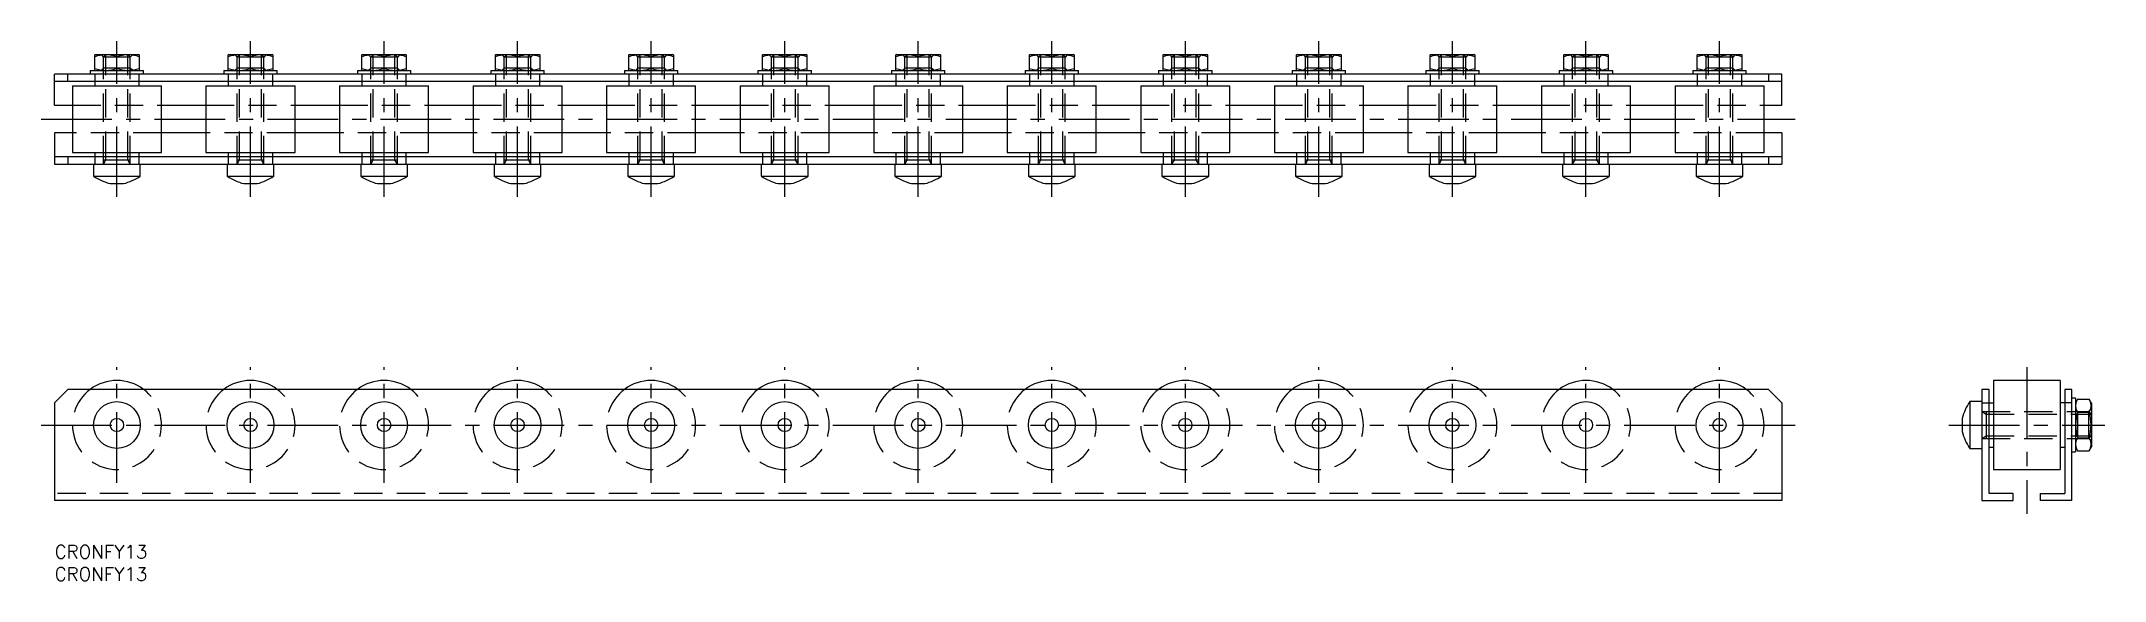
# Model space of a CAD drawing. Extents: x -3 to 461, y -8 to 113.
import ezdxf

# ---------------------------------------------------------------- set-up
doc = ezdxf.new("R2010")
doc.units = 0
doc.header["$LTSCALE"] = 0.5
doc.linetypes.add('CENTER', pattern=[50.8, 31.75, -6.35, 6.35, -6.35])
doc.linetypes.add('DASHED', pattern=[19.05, 12.7, -6.35])
for name, color, linetype in [('MSM_CENTER', 1, 'CENTER'), ('MSM_CONTINUOUS', 7, 'CONTINUOUS'), ('MSM_DASHED', 4, 'DASHED'), ('MSM_PART_NUMBER', 7, 'CONTINUOUS')]:
    doc.layers.add(name, color=color, linetype=linetype)
doc.styles.get("Standard").update_dxf_attribs({"font": 'txt.shx', "height": 3, "bigfont": 'bigfont.shx'})

# ---------------------------------------------------------------- blocks, each defined once
blk = doc.blocks.new('*U28')
at = {"layer": 'MSM_PART_NUMBER'}
blk.add_text('CRONFY13', height=3, dxfattribs=at).set_placement((0, -3))
blk = doc.blocks.new('*U29')
at = {"layer": 'MSM_PART_NUMBER'}
blk.add_text('CRONFY13', height=3, dxfattribs=at).set_placement((0, -8))

msp = doc.modelspace()

# ---------------------------------------------------------------- linework, layer by layer
at = {"layer": 'MSM_CENTER'}
for p, q in [((14, 78.24), (14, 113.24)), ((44, 78.24), (44, 113.24)), ((74, 78.24), (74, 113.24)), ((104, 78.24), (104, 113.24)), ((134, 78.24), (134, 113.24)), ((164, 78.24), (164, 113.24)), ((194, 78.24), (194, 113.24)), ((224, 78.24), (224, 113.24)), ((254, 78.24), (254, 113.24)), ((284, 78.24), (284, 113.24)), ((314, 78.24), (314, 113.24)), ((344, 78.24), (344, 113.24)), ((374, 78.24), (374, 113.24)), ((-3, 95.74), (391, 95.74)), ((14, 14), (14, 40)), ((44, 14), (44, 40)), ((74, 14), (74, 40)), ((104, 14), (104, 40)), ((134, 14), (134, 40)), ((164, 14), (164, 40)), ((194, 14), (194, 40)), ((224, 14), (224, 40)), ((254, 14), (254, 40)), ((284, 14), (284, 40)), ((314, 14), (314, 40)), ((344, 14), (344, 40)), ((374, 14), (374, 40)), ((443.03, 40), (443.03, 7)), ((-3, 27), (391, 27)), ((425.53, 27), (460.53, 27))]:
    msp.add_line(p, q, dxfattribs=at)
at = {"layer": 'MSM_CONTINUOUS'}
for p, q in [((8, 106.64), (8, 105.84)), ((8, 106.64), (20, 106.64)), ((9.1, 110.24), (9, 110.18)), ((9, 106.7), (9, 110.18)), ((9, 106.7), (9.1, 106.64)), ((9.1, 110.24), (18.9, 110.24)), ((14, 107.14), (14, 109.73)), ((19, 110.18), (18.9, 110.24)), ((18.9, 106.64), (19, 106.7)), ((19, 110.18), (19, 106.7)), ((20, 105.84), (20, 106.64)), ((38, 106.64), (38, 105.84)), ((38, 106.64), (50, 106.64)), ((39.1, 110.24), (39, 110.18)), ((39, 106.7), (39, 110.18)), ((39, 106.7), (39.1, 106.64)), ((39.1, 110.24), (48.9, 110.24)), ((44, 107.14), (44, 109.73)), ((49, 110.18), (48.9, 110.24)), ((48.9, 106.64), (49, 106.7)), ((49, 110.18), (49, 106.7)), ((50, 105.84), (50, 106.64)), ((68, 106.64), (68, 105.84)), ((68, 106.64), (80, 106.64)), ((69.1, 110.24), (69, 110.18)), ((69, 106.7), (69, 110.18)), ((69, 106.7), (69.1, 106.64)), ((69.1, 110.24), (78.9, 110.24)), ((74, 107.14), (74, 109.73)), ((79, 110.18), (78.9, 110.24)), ((78.9, 106.64), (79, 106.7)), ((79, 110.18), (79, 106.7)), ((80, 105.84), (80, 106.64)), ((98, 106.64), (98, 105.84)), ((98, 106.64), (110, 106.64)), ((99.1, 110.24), (99, 110.18)), ((99, 106.7), (99, 110.18)), ((99, 106.7), (99.1, 106.64)), ((99.1, 110.24), (108.9, 110.24)), ((104, 107.14), (104, 109.73)), ((109, 110.18), (108.9, 110.24)), ((108.9, 106.64), (109, 106.7)), ((109, 110.18), (109, 106.7)), ((110, 105.84), (110, 106.64)), ((128, 106.64), (128, 105.84)), ((128, 106.64), (140, 106.64)), ((129.1, 110.24), (129, 110.18)), ((129, 106.7), (129, 110.18)), ((129, 106.7), (129.1, 106.64)), ((129.1, 110.24), (138.9, 110.24)), ((134, 107.14), (134, 109.73)), ((139, 110.18), (138.9, 110.24)), ((138.9, 106.64), (139, 106.7)), ((139, 110.18), (139, 106.7)), ((140, 105.84), (140, 106.64)), ((158, 106.64), (158, 105.84)), ((158, 106.64), (170, 106.64)), ((159.1, 110.24), (159, 110.18)), ((159, 106.7), (159, 110.18)), ((159, 106.7), (159.1, 106.64)), ((159.1, 110.24), (168.9, 110.24)), ((164, 107.14), (164, 109.73)), ((169, 110.18), (168.9, 110.24)), ((168.9, 106.64), (169, 106.7)), ((169, 110.18), (169, 106.7)), ((170, 105.84), (170, 106.64)), ((188, 106.64), (188, 105.84)), ((188, 106.64), (200, 106.64)), ((189.1, 110.24), (189, 110.18)), ((189, 106.7), (189, 110.18)), ((189, 106.7), (189.1, 106.64)), ((189.1, 110.24), (198.9, 110.24)), ((194, 107.14), (194, 109.73)), ((199, 110.18), (198.9, 110.24)), ((198.9, 106.64), (199, 106.7)), ((199, 110.18), (199, 106.7)), ((200, 105.84), (200, 106.64)), ((218, 106.64), (218, 105.84)), ((218, 106.64), (230, 106.64)), ((219.1, 110.24), (219, 110.18)), ((219, 106.7), (219, 110.18)), ((219, 106.7), (219.1, 106.64)), ((219.1, 110.24), (228.9, 110.24)), ((224, 107.14), (224, 109.73)), ((229, 110.18), (228.9, 110.24)), ((228.9, 106.64), (229, 106.7)), ((229, 110.18), (229, 106.7)), ((230, 105.84), (230, 106.64)), ((248, 106.64), (248, 105.84)), ((248, 106.64), (260, 106.64)), ((249.1, 110.24), (249, 110.18)), ((249, 106.7), (249, 110.18)), ((249, 106.7), (249.1, 106.64)), ((249.1, 110.24), (258.9, 110.24)), ((254, 107.14), (254, 109.73)), ((259, 110.18), (258.9, 110.24)), ((258.9, 106.64), (259, 106.7)), ((259, 110.18), (259, 106.7)), ((260, 105.84), (260, 106.64)), ((278, 106.64), (278, 105.84)), ((278, 106.64), (290, 106.64)), ((279.1, 110.24), (279, 110.18)), ((279, 106.7), (279, 110.18)), ((279, 106.7), (279.1, 106.64)), ((279.1, 110.24), (288.9, 110.24)), ((284, 107.14), (284, 109.73)), ((289, 110.18), (288.9, 110.24)), ((288.9, 106.64), (289, 106.7)), ((289, 110.18), (289, 106.7)), ((290, 105.84), (290, 106.64)), ((308, 106.64), (308, 105.84)), ((308, 106.64), (320, 106.64)), ((309.1, 110.24), (309, 110.18)), ((309, 106.7), (309, 110.18)), ((309, 106.7), (309.1, 106.64)), ((309.1, 110.24), (318.9, 110.24)), ((314, 107.14), (314, 109.73)), ((319, 110.18), (318.9, 110.24)), ((318.9, 106.64), (319, 106.7)), ((319, 110.18), (319, 106.7)), ((320, 105.84), (320, 106.64)), ((338, 106.64), (338, 105.84)), ((338, 106.64), (350, 106.64)), ((339.1, 110.24), (339, 110.18)), ((339, 106.7), (339, 110.18)), ((339, 106.7), (339.1, 106.64)), ((339.1, 110.24), (348.9, 110.24)), ((344, 107.14), (344, 109.73)), ((349, 110.18), (348.9, 110.24)), ((348.9, 106.64), (349, 106.7)), ((349, 110.18), (349, 106.7)), ((350, 105.84), (350, 106.64)), ((368, 106.64), (368, 105.84)), ((368, 106.64), (380, 106.64)), ((369.1, 110.24), (369, 110.18)), ((369, 106.7), (369, 110.18)), ((369, 106.7), (369.1, 106.64)), ((369.1, 110.24), (378.9, 110.24)), ((374, 107.14), (374, 109.73)), ((379, 110.18), (378.9, 110.24)), ((378.9, 106.64), (379, 106.7)), ((379, 110.18), (379, 106.7)), ((380, 105.84), (380, 106.64)), ((0, 98.84), (0, 105.84)), ((388, 105.84), (0, 105.84)), ((0, 104.24), (388, 104.24)), ((3, 104.24), (3, 105.84)), ((4, 103.24), (4, 88.24)), ((4, 103.24), (24, 103.24)), ((9, 104.24), (9, 103.24)), ((19, 103.24), (19, 104.24)), ((24, 88.24), (24, 103.24)), ((34, 103.24), (34, 88.24)), ((34, 103.24), (54, 103.24)), ((39, 104.24), (39, 103.24)), ((49, 103.24), (49, 104.24)), ((54, 88.24), (54, 103.24)), ((64, 103.24), (64, 88.24)), ((64, 103.24), (84, 103.24)), ((69, 104.24), (69, 103.24)), ((79, 103.24), (79, 104.24)), ((84, 88.24), (84, 103.24)), ((94, 103.24), (94, 88.24)), ((94, 103.24), (114, 103.24)), ((99, 104.24), (99, 103.24)), ((109, 103.24), (109, 104.24)), ((114, 88.24), (114, 103.24)), ((124, 103.24), (124, 88.24)), ((124, 103.24), (144, 103.24)), ((129, 104.24), (129, 103.24)), ((139, 103.24), (139, 104.24)), ((144, 88.24), (144, 103.24)), ((154, 103.24), (154, 88.24)), ((154, 103.24), (174, 103.24)), ((159, 104.24), (159, 103.24)), ((169, 103.24), (169, 104.24)), ((174, 88.24), (174, 103.24)), ((184, 103.24), (184, 88.24)), ((184, 103.24), (204, 103.24)), ((189, 104.24), (189, 103.24)), ((199, 103.24), (199, 104.24)), ((204, 88.24), (204, 103.24)), ((214, 103.24), (214, 88.24)), ((214, 103.24), (234, 103.24)), ((219, 104.24), (219, 103.24)), ((229, 103.24), (229, 104.24)), ((234, 88.24), (234, 103.24)), ((244, 103.24), (244, 88.24)), ((244, 103.24), (264, 103.24)), ((249, 104.24), (249, 103.24)), ((259, 103.24), (259, 104.24)), ((264, 88.24), (264, 103.24)), ((274, 103.24), (274, 88.24)), ((274, 103.24), (294, 103.24)), ((279, 104.24), (279, 103.24)), ((289, 103.24), (289, 104.24)), ((294, 88.24), (294, 103.24)), ((304, 103.24), (304, 88.24)), ((304, 103.24), (324, 103.24)), ((309, 104.24), (309, 103.24)), ((319, 103.24), (319, 104.24)), ((324, 88.24), (324, 103.24)), ((334, 103.24), (334, 88.24)), ((334, 103.24), (354, 103.24)), ((339, 104.24), (339, 103.24)), ((349, 103.24), (349, 104.24)), ((354, 88.24), (354, 103.24)), ((364, 103.24), (364, 88.24)), ((364, 103.24), (384, 103.24)), ((369, 104.24), (369, 103.24)), ((379, 103.24), (379, 104.24)), ((384, 88.24), (384, 103.24)), ((385, 105.84), (385, 104.24)), ((388, 98.84), (388, 105.84)), ((0, 98.84), (4, 98.84)), ((24, 98.84), (34, 98.84)), ((54, 98.84), (64, 98.84)), ((84, 98.84), (94, 98.84)), ((114, 98.84), (124, 98.84)), ((144, 98.84), (154, 98.84)), ((174, 98.84), (184, 98.84)), ((204, 98.84), (214, 98.84)), ((234, 98.84), (244, 98.84)), ((264, 98.84), (274, 98.84)), ((294, 98.84), (304, 98.84)), ((324, 98.84), (334, 98.84)), ((354, 98.84), (364, 98.84)), ((384, 98.84), (388, 98.84)), ((0, 92.64), (0, 85.64)), ((4, 92.64), (0, 92.64)), ((4, 88.24), (24, 88.24)), ((9, 88.24), (9, 87.24)), ((19, 87.24), (19, 88.24)), ((34, 92.64), (24, 92.64)), ((34, 88.24), (54, 88.24)), ((39, 88.24), (39, 87.24)), ((49, 87.24), (49, 88.24)), ((64, 92.64), (54, 92.64)), ((64, 88.24), (84, 88.24)), ((69, 88.24), (69, 87.24)), ((79, 87.24), (79, 88.24)), ((94, 92.64), (84, 92.64)), ((94, 88.24), (114, 88.24)), ((99, 88.24), (99, 87.24)), ((109, 87.24), (109, 88.24)), ((124, 92.64), (114, 92.64)), ((124, 88.24), (144, 88.24)), ((129, 88.24), (129, 87.24)), ((139, 87.24), (139, 88.24)), ((154, 92.64), (144, 92.64)), ((154, 88.24), (174, 88.24)), ((159, 88.24), (159, 87.24)), ((169, 87.24), (169, 88.24)), ((184, 92.64), (174, 92.64)), ((184, 88.24), (204, 88.24)), ((189, 88.24), (189, 87.24)), ((199, 87.24), (199, 88.24)), ((214, 92.64), (204, 92.64)), ((214, 88.24), (234, 88.24)), ((219, 88.24), (219, 87.24)), ((229, 87.24), (229, 88.24)), ((244, 92.64), (234, 92.64)), ((244, 88.24), (264, 88.24)), ((249, 88.24), (249, 87.24)), ((259, 87.24), (259, 88.24)), ((274, 92.64), (264, 92.64)), ((274, 88.24), (294, 88.24)), ((279, 88.24), (279, 87.24)), ((289, 87.24), (289, 88.24)), ((304, 92.64), (294, 92.64)), ((304, 88.24), (324, 88.24)), ((309, 88.24), (309, 87.24)), ((319, 87.24), (319, 88.24)), ((334, 92.64), (324, 92.64)), ((334, 88.24), (354, 88.24)), ((339, 88.24), (339, 87.24)), ((349, 87.24), (349, 88.24)), ((364, 92.64), (354, 92.64)), ((364, 88.24), (384, 88.24)), ((369, 88.24), (369, 87.24)), ((379, 87.24), (379, 88.24)), ((388, 92.64), (384, 92.64)), ((388, 92.64), (388, 85.64)), ((388, 87.24), (0, 87.24)), ((0, 85.64), (388, 85.64)), ((3, 87.24), (3, 85.64)), ((8.75, 85.64), (8.75, 82.93)), ((19.25, 82.93), (19.25, 85.64)), ((38.75, 85.64), (38.75, 82.93)), ((49.25, 82.93), (49.25, 85.64)), ((68.75, 85.64), (68.75, 82.93)), ((79.25, 82.93), (79.25, 85.64)), ((98.75, 85.64), (98.75, 82.93)), ((109.25, 82.93), (109.25, 85.64)), ((128.75, 85.64), (128.75, 82.93)), ((139.25, 82.93), (139.25, 85.64)), ((158.75, 85.64), (158.75, 82.93)), ((169.25, 82.93), (169.25, 85.64)), ((188.75, 85.64), (188.75, 82.93)), ((199.25, 82.93), (199.25, 85.64)), ((218.75, 85.64), (218.75, 82.93)), ((229.25, 82.93), (229.25, 85.64)), ((248.75, 85.64), (248.75, 82.93)), ((259.25, 82.93), (259.25, 85.64)), ((278.75, 85.64), (278.75, 82.93)), ((289.25, 82.93), (289.25, 85.64)), ((308.75, 85.64), (308.75, 82.93)), ((319.25, 82.93), (319.25, 85.64)), ((338.75, 85.64), (338.75, 82.93)), ((349.25, 82.93), (349.25, 85.64)), ((368.75, 85.64), (368.75, 82.93)), ((379.25, 82.93), (379.25, 85.64)), ((385, 87.24), (385, 85.64)), ((8.75, 82.93), (19.25, 82.93)), ((12.51, 81.24), (15.49, 81.24)), ((38.75, 82.93), (49.25, 82.93)), ((42.51, 81.24), (45.49, 81.24)), ((68.75, 82.93), (79.25, 82.93)), ((72.51, 81.24), (75.49, 81.24)), ((98.75, 82.93), (109.25, 82.93)), ((102.51, 81.24), (105.49, 81.24)), ((128.75, 82.93), (139.25, 82.93)), ((132.51, 81.24), (135.49, 81.24)), ((158.75, 82.93), (169.25, 82.93)), ((162.51, 81.24), (165.49, 81.24)), ((188.75, 82.93), (199.25, 82.93)), ((192.51, 81.24), (195.49, 81.24)), ((218.75, 82.93), (229.25, 82.93)), ((222.51, 81.24), (225.49, 81.24)), ((248.75, 82.93), (259.25, 82.93)), ((252.51, 81.24), (255.49, 81.24)), ((278.75, 82.93), (289.25, 82.93)), ((282.51, 81.24), (285.49, 81.24)), ((308.75, 82.93), (319.25, 82.93)), ((312.51, 81.24), (315.49, 81.24)), ((338.75, 82.93), (349.25, 82.93)), ((342.51, 81.24), (345.49, 81.24)), ((368.75, 82.93), (379.25, 82.93)), ((372.51, 81.24), (375.49, 81.24)), ((0, 32), (3, 35)), ((385, 35), (3, 35)), ((385, 35), (388, 32)), ((434.53, 35), (432.93, 35)), ((432.93, 35), (432.93, 10)), ((434.53, 11.6), (434.53, 35)), ((435.53, 37), (435.53, 17)), ((450.53, 37), (435.53, 37)), ((450.53, 37), (450.53, 17)), ((451.53, 35), (451.53, 11.6)), ((453.13, 35), (451.53, 35)), ((453.13, 10), (453.13, 35)), ((453.93, 33), (453.13, 33)), ((453.93, 33), (453.93, 21)), ((454.43, 32.77), (453.93, 31.9)), ((454.43, 32.77), (457.02, 32.77)), ((457.53, 31.9), (457.02, 32.77)), ((0, 32), (0, 10)), ((388, 32), (388, 10)), ((428.53, 28.49), (428.53, 25.51)), ((430.22, 32.25), (430.22, 21.75)), ((432.93, 32.25), (430.22, 32.25)), ((432.93, 32), (435.53, 32)), ((453.13, 32), (450.53, 32)), ((454.43, 29.89), (457.02, 29.89)), ((457.53, 31.9), (457.53, 22.1)), ((454.43, 24.11), (457.02, 24.11)), ((430.22, 21.75), (432.93, 21.75)), ((434.53, 22), (435.53, 22)), ((450.53, 22), (451.53, 22)), ((453.13, 21), (453.93, 21)), ((453.93, 22.1), (454.43, 21.23)), ((454.43, 21.23), (457.02, 21.23)), ((457.02, 21.23), (457.53, 22.1)), ((435.53, 17), (450.53, 17)), ((388, 10), (0, 10)), ((432.93, 10), (439.93, 10)), ((439.93, 11.6), (434.53, 11.6)), ((439.93, 10), (439.93, 11.6)), ((446.13, 11.6), (451.53, 11.6)), ((446.13, 10), (446.13, 11.6)), ((453.13, 10), (446.13, 10))]:
    msp.add_line(p, q, dxfattribs=at)
for centre, radius in [((14, 27), 5.25), ((14, 27), 1.49), ((44, 27), 5.25), ((44, 27), 1.49), ((74, 27), 5.25), ((74, 27), 1.49), ((104, 27), 5.25), ((104, 27), 1.49), ((134, 27), 5.25), ((134, 27), 1.49), ((164, 27), 5.25), ((164, 27), 1.49), ((194, 27), 5.25), ((194, 27), 1.49), ((224, 27), 5.25), ((224, 27), 1.49), ((254, 27), 5.25), ((254, 27), 1.49), ((284, 27), 5.25), ((284, 27), 1.49), ((314, 27), 5.25), ((314, 27), 1.49), ((344, 27), 5.25), ((344, 27), 1.49), ((374, 27), 5.25), ((374, 27), 1.49)]:
    msp.add_circle(centre, radius, dxfattribs=at)
for centre, radius, start, end in [((11.5, 102.81), 7.37, 70.1592, 109.8408), ((11.5, 114.07), 7.37, 250.1592, 289.8408), ((16.5, 102.81), 7.37, 70.1592, 109.8408), ((16.5, 114.07), 7.37, 250.1592, 289.8408), ((41.5, 102.81), 7.37, 70.1592, 109.8408), ((41.5, 114.07), 7.37, 250.1592, 289.8408), ((46.5, 102.81), 7.37, 70.1592, 109.8408), ((46.5, 114.07), 7.37, 250.1592, 289.8408), ((71.5, 102.81), 7.37, 70.1592, 109.8408), ((71.5, 114.07), 7.37, 250.1592, 289.8408), ((76.5, 102.81), 7.37, 70.1592, 109.8408), ((76.5, 114.07), 7.37, 250.1592, 289.8408), ((101.5, 102.81), 7.37, 70.1592, 109.8408), ((101.5, 114.07), 7.37, 250.1592, 289.8408), ((106.5, 102.81), 7.37, 70.1592, 109.8408), ((106.5, 114.07), 7.37, 250.1592, 289.8408), ((131.5, 102.81), 7.37, 70.1592, 109.8408), ((131.5, 114.07), 7.37, 250.1592, 289.8408), ((136.5, 102.81), 7.37, 70.1592, 109.8408), ((136.5, 114.07), 7.37, 250.1592, 289.8408), ((161.5, 102.81), 7.37, 70.1592, 109.8408), ((161.5, 114.07), 7.37, 250.1592, 289.8408), ((166.5, 102.81), 7.37, 70.1592, 109.8408), ((166.5, 114.07), 7.37, 250.1592, 289.8408), ((191.5, 102.81), 7.37, 70.1592, 109.8408), ((191.5, 114.07), 7.37, 250.1592, 289.8408), ((196.5, 102.81), 7.37, 70.1592, 109.8408), ((196.5, 114.07), 7.37, 250.1592, 289.8408), ((221.5, 102.81), 7.37, 70.1592, 109.8408), ((221.5, 114.07), 7.37, 250.1592, 289.8408), ((226.5, 102.81), 7.37, 70.1592, 109.8408), ((226.5, 114.07), 7.37, 250.1592, 289.8408), ((251.5, 102.81), 7.37, 70.1592, 109.8408), ((251.5, 114.07), 7.37, 250.1592, 289.8408), ((256.5, 102.81), 7.37, 70.1592, 109.8408), ((256.5, 114.07), 7.37, 250.1592, 289.8408), ((281.5, 102.81), 7.37, 70.1592, 109.8408), ((281.5, 114.07), 7.37, 250.1592, 289.8408), ((286.5, 102.81), 7.37, 70.1592, 109.8408), ((286.5, 114.07), 7.37, 250.1592, 289.8408), ((311.5, 102.81), 7.37, 70.1592, 109.8408), ((311.5, 114.07), 7.37, 250.1592, 289.8408), ((316.5, 102.81), 7.37, 70.1592, 109.8408), ((316.5, 114.07), 7.37, 250.1592, 289.8408), ((341.5, 102.81), 7.37, 70.1592, 109.8408), ((341.5, 114.07), 7.37, 250.1592, 289.8408), ((346.5, 102.81), 7.37, 70.1592, 109.8408), ((346.5, 114.07), 7.37, 250.1592, 289.8408), ((371.5, 102.81), 7.37, 70.1592, 109.8408), ((371.5, 114.07), 7.37, 250.1592, 289.8408), ((376.5, 102.81), 7.37, 70.1592, 109.8408), ((376.5, 114.07), 7.37, 250.1592, 289.8408), ((15.54, 92.97), 12.12, 235.9445, 255.5214), ((12.46, 92.97), 12.12, 284.4786, 304.0555), ((45.54, 92.97), 12.12, 235.9445, 255.5214), ((42.46, 92.97), 12.12, 284.4786, 304.0555), ((75.54, 92.97), 12.12, 235.9445, 255.5214), ((72.46, 92.97), 12.12, 284.4786, 304.0555), ((105.54, 92.97), 12.12, 235.9445, 255.5214), ((102.46, 92.97), 12.12, 284.4786, 304.0555), ((135.54, 92.97), 12.12, 235.9445, 255.5214), ((132.46, 92.97), 12.12, 284.4786, 304.0555), ((165.54, 92.97), 12.12, 235.9445, 255.5214), ((162.46, 92.97), 12.12, 284.4786, 304.0555), ((195.54, 92.97), 12.12, 235.9445, 255.5214), ((192.46, 92.97), 12.12, 284.4786, 304.0555), ((225.54, 92.97), 12.12, 235.9445, 255.5214), ((222.46, 92.97), 12.12, 284.4786, 304.0555), ((255.54, 92.97), 12.12, 235.9445, 255.5214), ((252.46, 92.97), 12.12, 284.4786, 304.0555), ((285.54, 92.97), 12.12, 235.9445, 255.5214), ((282.46, 92.97), 12.12, 284.4786, 304.0555), ((315.54, 92.97), 12.12, 235.9445, 255.5214), ((312.46, 92.97), 12.12, 284.4786, 304.0555), ((345.54, 92.97), 12.12, 235.9445, 255.5214), ((342.46, 92.97), 12.12, 284.4786, 304.0555), ((375.54, 92.97), 12.12, 235.9445, 255.5214), ((372.46, 92.97), 12.12, 284.4786, 304.0555), ((14, 27), 10, 53.1301, 126.8699), ((44, 27), 10, 53.1301, 126.8699), ((74, 27), 10, 53.1301, 126.8699), ((104, 27), 10, 53.1301, 126.8699), ((134, 27), 10, 53.1301, 126.8699), ((164, 27), 10, 53.1301, 126.8699), ((194, 27), 10, 53.1301, 126.8699), ((224, 27), 10, 53.1301, 126.8699), ((254, 27), 10, 53.1301, 126.8699), ((284, 27), 10, 53.1301, 126.8699), ((314, 27), 10, 53.1301, 126.8699), ((344, 27), 10, 53.1301, 126.8699), ((374, 27), 10, 53.1301, 126.8699), ((440.26, 25.46), 12.12, 145.9445, 165.5214), ((456.54, 31.33), 2.56, 154.3574, 214.3573), ((463.59, 27), 9.61, 162.5124, 197.4876), ((454.91, 31.33), 2.56, 325.6427, 25.6426), ((447.86, 27), 9.61, 342.5124, 17.4876), ((440.26, 28.54), 12.12, 194.4786, 214.0555), ((456.54, 22.67), 2.56, 145.6427, 205.6426), ((454.91, 22.67), 2.56, 334.3574, 34.3573)]:
    msp.add_arc(centre, radius, start, end, dxfattribs=at)
at = {"layer": 'MSM_DASHED'}
for p, q in [((10.46, 110.24), (11, 109.7)), ((10.46, 106.64), (11, 107.18)), ((11.54, 110.24), (11, 109.7)), ((17, 109.7), (11, 109.7)), ((11, 85.64), (11, 109.7)), ((17, 107.18), (11, 107.18)), ((11.54, 86.58), (11.54, 110.24)), ((16.46, 110.24), (17, 109.7)), ((16.46, 86.58), (16.46, 110.24)), ((17.54, 110.24), (17, 109.7)), ((17, 85.64), (17, 109.7)), ((17.54, 106.64), (17, 107.18)), ((40.46, 110.24), (41, 109.7)), ((40.46, 106.64), (41, 107.18)), ((41.54, 110.24), (41, 109.7)), ((47, 109.7), (41, 109.7)), ((41, 85.64), (41, 109.7)), ((47, 107.18), (41, 107.18)), ((41.54, 86.58), (41.54, 110.24)), ((46.46, 110.24), (47, 109.7)), ((46.46, 86.58), (46.46, 110.24)), ((47.54, 110.24), (47, 109.7)), ((47, 85.64), (47, 109.7)), ((47.54, 106.64), (47, 107.18)), ((70.46, 110.24), (71, 109.7)), ((70.46, 106.64), (71, 107.18)), ((71.54, 110.24), (71, 109.7)), ((77, 109.7), (71, 109.7)), ((71, 85.64), (71, 109.7)), ((77, 107.18), (71, 107.18)), ((71.54, 86.58), (71.54, 110.24)), ((76.46, 110.24), (77, 109.7)), ((76.46, 86.58), (76.46, 110.24)), ((77.54, 110.24), (77, 109.7)), ((77, 85.64), (77, 109.7)), ((77.54, 106.64), (77, 107.18)), ((100.46, 110.24), (101, 109.7)), ((100.46, 106.64), (101, 107.18)), ((101.54, 110.24), (101, 109.7)), ((107, 109.7), (101, 109.7)), ((101, 85.64), (101, 109.7)), ((107, 107.18), (101, 107.18)), ((101.54, 86.58), (101.54, 110.24)), ((106.46, 110.24), (107, 109.7)), ((106.46, 86.58), (106.46, 110.24)), ((107.54, 110.24), (107, 109.7)), ((107, 85.64), (107, 109.7)), ((107.54, 106.64), (107, 107.18)), ((130.46, 110.24), (131, 109.7)), ((130.46, 106.64), (131, 107.18)), ((131.54, 110.24), (131, 109.7)), ((137, 109.7), (131, 109.7)), ((131, 85.64), (131, 109.7)), ((137, 107.18), (131, 107.18)), ((131.54, 86.58), (131.54, 110.24)), ((136.46, 110.24), (137, 109.7)), ((136.46, 86.58), (136.46, 110.24)), ((137.54, 110.24), (137, 109.7)), ((137, 85.64), (137, 109.7)), ((137.54, 106.64), (137, 107.18)), ((160.46, 110.24), (161, 109.7)), ((160.46, 106.64), (161, 107.18)), ((161.54, 110.24), (161, 109.7)), ((167, 109.7), (161, 109.7)), ((161, 85.64), (161, 109.7)), ((167, 107.18), (161, 107.18)), ((161.54, 86.58), (161.54, 110.24)), ((166.46, 110.24), (167, 109.7)), ((166.46, 86.58), (166.46, 110.24)), ((167.54, 110.24), (167, 109.7)), ((167, 85.64), (167, 109.7)), ((167.54, 106.64), (167, 107.18)), ((190.46, 110.24), (191, 109.7)), ((190.46, 106.64), (191, 107.18)), ((191.54, 110.24), (191, 109.7)), ((197, 109.7), (191, 109.7)), ((191, 85.64), (191, 109.7)), ((197, 107.18), (191, 107.18)), ((191.54, 86.58), (191.54, 110.24)), ((196.46, 110.24), (197, 109.7)), ((196.46, 86.58), (196.46, 110.24)), ((197.54, 110.24), (197, 109.7)), ((197, 85.64), (197, 109.7)), ((197.54, 106.64), (197, 107.18)), ((220.46, 110.24), (221, 109.7)), ((220.46, 106.64), (221, 107.18)), ((221.54, 110.24), (221, 109.7)), ((227, 109.7), (221, 109.7)), ((221, 85.64), (221, 109.7)), ((227, 107.18), (221, 107.18)), ((221.54, 86.58), (221.54, 110.24)), ((226.46, 110.24), (227, 109.7)), ((226.46, 86.58), (226.46, 110.24)), ((227.54, 110.24), (227, 109.7)), ((227, 85.64), (227, 109.7)), ((227.54, 106.64), (227, 107.18)), ((250.46, 110.24), (251, 109.7)), ((250.46, 106.64), (251, 107.18)), ((251.54, 110.24), (251, 109.7)), ((257, 109.7), (251, 109.7)), ((251, 85.64), (251, 109.7)), ((257, 107.18), (251, 107.18)), ((251.54, 86.58), (251.54, 110.24)), ((256.46, 110.24), (257, 109.7)), ((256.46, 86.58), (256.46, 110.24)), ((257.54, 110.24), (257, 109.7)), ((257, 85.64), (257, 109.7)), ((257.54, 106.64), (257, 107.18)), ((280.46, 110.24), (281, 109.7)), ((280.46, 106.64), (281, 107.18)), ((281.54, 110.24), (281, 109.7)), ((287, 109.7), (281, 109.7)), ((281, 85.64), (281, 109.7)), ((287, 107.18), (281, 107.18)), ((281.54, 86.58), (281.54, 110.24)), ((286.46, 110.24), (287, 109.7)), ((286.46, 86.58), (286.46, 110.24)), ((287.54, 110.24), (287, 109.7)), ((287, 85.64), (287, 109.7)), ((287.54, 106.64), (287, 107.18)), ((310.46, 110.24), (311, 109.7)), ((310.46, 106.64), (311, 107.18)), ((311.54, 110.24), (311, 109.7)), ((317, 109.7), (311, 109.7)), ((311, 85.64), (311, 109.7)), ((317, 107.18), (311, 107.18)), ((311.54, 86.58), (311.54, 110.24)), ((316.46, 110.24), (317, 109.7)), ((316.46, 86.58), (316.46, 110.24)), ((317.54, 110.24), (317, 109.7)), ((317, 85.64), (317, 109.7)), ((317.54, 106.64), (317, 107.18)), ((340.46, 110.24), (341, 109.7)), ((340.46, 106.64), (341, 107.18)), ((341.54, 110.24), (341, 109.7)), ((347, 109.7), (341, 109.7)), ((341, 85.64), (341, 109.7)), ((347, 107.18), (341, 107.18)), ((341.54, 86.58), (341.54, 110.24)), ((346.46, 110.24), (347, 109.7)), ((346.46, 86.58), (346.46, 110.24)), ((347.54, 110.24), (347, 109.7)), ((347, 85.64), (347, 109.7)), ((347.54, 106.64), (347, 107.18)), ((370.46, 110.24), (371, 109.7)), ((370.46, 106.64), (371, 107.18)), ((371.54, 110.24), (371, 109.7)), ((377, 109.7), (371, 109.7)), ((371, 85.64), (371, 109.7)), ((377, 107.18), (371, 107.18)), ((371.54, 86.58), (371.54, 110.24)), ((376.46, 110.24), (377, 109.7)), ((376.46, 86.58), (376.46, 110.24)), ((377.54, 110.24), (377, 109.7)), ((377, 85.64), (377, 109.7)), ((377.54, 106.64), (377, 107.18)), ((9, 105.84), (9, 104.24)), ((19, 104.24), (19, 105.84)), ((39, 105.84), (39, 104.24)), ((49, 104.24), (49, 105.84)), ((69, 105.84), (69, 104.24)), ((79, 104.24), (79, 105.84)), ((99, 105.84), (99, 104.24)), ((109, 104.24), (109, 105.84)), ((129, 105.84), (129, 104.24)), ((139, 104.24), (139, 105.84)), ((159, 105.84), (159, 104.24)), ((169, 104.24), (169, 105.84)), ((189, 105.84), (189, 104.24)), ((199, 104.24), (199, 105.84)), ((219, 105.84), (219, 104.24)), ((229, 104.24), (229, 105.84)), ((249, 105.84), (249, 104.24)), ((259, 104.24), (259, 105.84)), ((279, 105.84), (279, 104.24)), ((289, 104.24), (289, 105.84)), ((309, 105.84), (309, 104.24)), ((319, 104.24), (319, 105.84)), ((339, 105.84), (339, 104.24)), ((349, 104.24), (349, 105.84)), ((369, 105.84), (369, 104.24)), ((379, 104.24), (379, 105.84)), ((4, 98.84), (24, 98.84)), ((34, 98.84), (54, 98.84)), ((64, 98.84), (84, 98.84)), ((94, 98.84), (114, 98.84)), ((124, 98.84), (144, 98.84)), ((154, 98.84), (174, 98.84)), ((184, 98.84), (204, 98.84)), ((214, 98.84), (234, 98.84)), ((244, 98.84), (264, 98.84)), ((274, 98.84), (294, 98.84)), ((304, 98.84), (324, 98.84)), ((334, 98.84), (354, 98.84)), ((364, 98.84), (384, 98.84)), ((24, 92.64), (4, 92.64)), ((54, 92.64), (34, 92.64)), ((84, 92.64), (64, 92.64)), ((114, 92.64), (94, 92.64)), ((144, 92.64), (124, 92.64)), ((174, 92.64), (154, 92.64)), ((204, 92.64), (184, 92.64)), ((234, 92.64), (214, 92.64)), ((264, 92.64), (244, 92.64)), ((294, 92.64), (274, 92.64)), ((324, 92.64), (304, 92.64)), ((354, 92.64), (334, 92.64)), ((384, 92.64), (364, 92.64)), ((9, 87.24), (9, 85.64)), ((11, 86.58), (17, 86.58)), ((11, 85.64), (11.54, 86.58)), ((17, 85.64), (16.46, 86.58)), ((19, 85.64), (19, 87.24)), ((39, 87.24), (39, 85.64)), ((41, 86.58), (47, 86.58)), ((41, 85.64), (41.54, 86.58)), ((47, 85.64), (46.46, 86.58)), ((49, 85.64), (49, 87.24)), ((69, 87.24), (69, 85.64)), ((71, 86.58), (77, 86.58)), ((71, 85.64), (71.54, 86.58)), ((77, 85.64), (76.46, 86.58)), ((79, 85.64), (79, 87.24)), ((99, 87.24), (99, 85.64)), ((101, 86.58), (107, 86.58)), ((101, 85.64), (101.54, 86.58)), ((107, 85.64), (106.46, 86.58)), ((109, 85.64), (109, 87.24)), ((129, 87.24), (129, 85.64)), ((131, 86.58), (137, 86.58)), ((131, 85.64), (131.54, 86.58)), ((137, 85.64), (136.46, 86.58)), ((139, 85.64), (139, 87.24)), ((159, 87.24), (159, 85.64)), ((161, 86.58), (167, 86.58)), ((161, 85.64), (161.54, 86.58)), ((167, 85.64), (166.46, 86.58)), ((169, 85.64), (169, 87.24)), ((189, 87.24), (189, 85.64)), ((191, 86.58), (197, 86.58)), ((191, 85.64), (191.54, 86.58)), ((197, 85.64), (196.46, 86.58)), ((199, 85.64), (199, 87.24)), ((219, 87.24), (219, 85.64)), ((221, 86.58), (227, 86.58)), ((221, 85.64), (221.54, 86.58)), ((227, 85.64), (226.46, 86.58)), ((229, 85.64), (229, 87.24)), ((249, 87.24), (249, 85.64)), ((251, 86.58), (257, 86.58)), ((251, 85.64), (251.54, 86.58)), ((257, 85.64), (256.46, 86.58)), ((259, 85.64), (259, 87.24)), ((279, 87.24), (279, 85.64)), ((281, 86.58), (287, 86.58)), ((281, 85.64), (281.54, 86.58)), ((287, 85.64), (286.46, 86.58)), ((289, 85.64), (289, 87.24)), ((309, 87.24), (309, 85.64)), ((311, 86.58), (317, 86.58)), ((311, 85.64), (311.54, 86.58)), ((317, 85.64), (316.46, 86.58)), ((319, 85.64), (319, 87.24)), ((339, 87.24), (339, 85.64)), ((341, 86.58), (347, 86.58)), ((341, 85.64), (341.54, 86.58)), ((347, 85.64), (346.46, 86.58)), ((349, 85.64), (349, 87.24)), ((369, 87.24), (369, 85.64)), ((371, 86.58), (377, 86.58)), ((371, 85.64), (371.54, 86.58)), ((377, 85.64), (376.46, 86.58)), ((379, 85.64), (379, 87.24)), ((432.93, 30), (456.99, 30)), ((432.93, 30), (433.86, 29.46)), ((433.86, 30), (433.86, 24)), ((433.86, 29.46), (457.53, 29.46)), ((453.93, 30.54), (454.47, 30)), ((454.47, 24), (454.47, 30)), ((457.53, 30.54), (456.99, 30)), ((456.99, 24), (456.99, 30)), ((457.53, 29.46), (456.99, 30)), ((432.93, 24), (433.86, 24.54)), ((432.93, 24), (456.99, 24)), ((433.86, 24.54), (457.53, 24.54)), ((453.93, 23.46), (454.47, 24)), ((457.53, 24.54), (456.99, 24)), ((457.53, 23.46), (456.99, 24)), ((388, 11.6), (0, 11.6))]:
    msp.add_line(p, q, dxfattribs=at)
for centre in [(14, 27), (44, 27), (74, 27), (104, 27), (134, 27), (164, 27), (194, 27), (224, 27), (254, 27), (284, 27), (314, 27), (344, 27), (374, 27)]:
    msp.add_arc(centre, 10, 126.8699, 53.1301, dxfattribs=at)

# ---------------------------------------------------------------- block references
at = {"layer": 'MSM_CONTINUOUS'}
for name in ['*U28', '*U29']:
    msp.add_blockref(name, (0, 0), dxfattribs=at)

doc.saveas('drawing.dxf')
